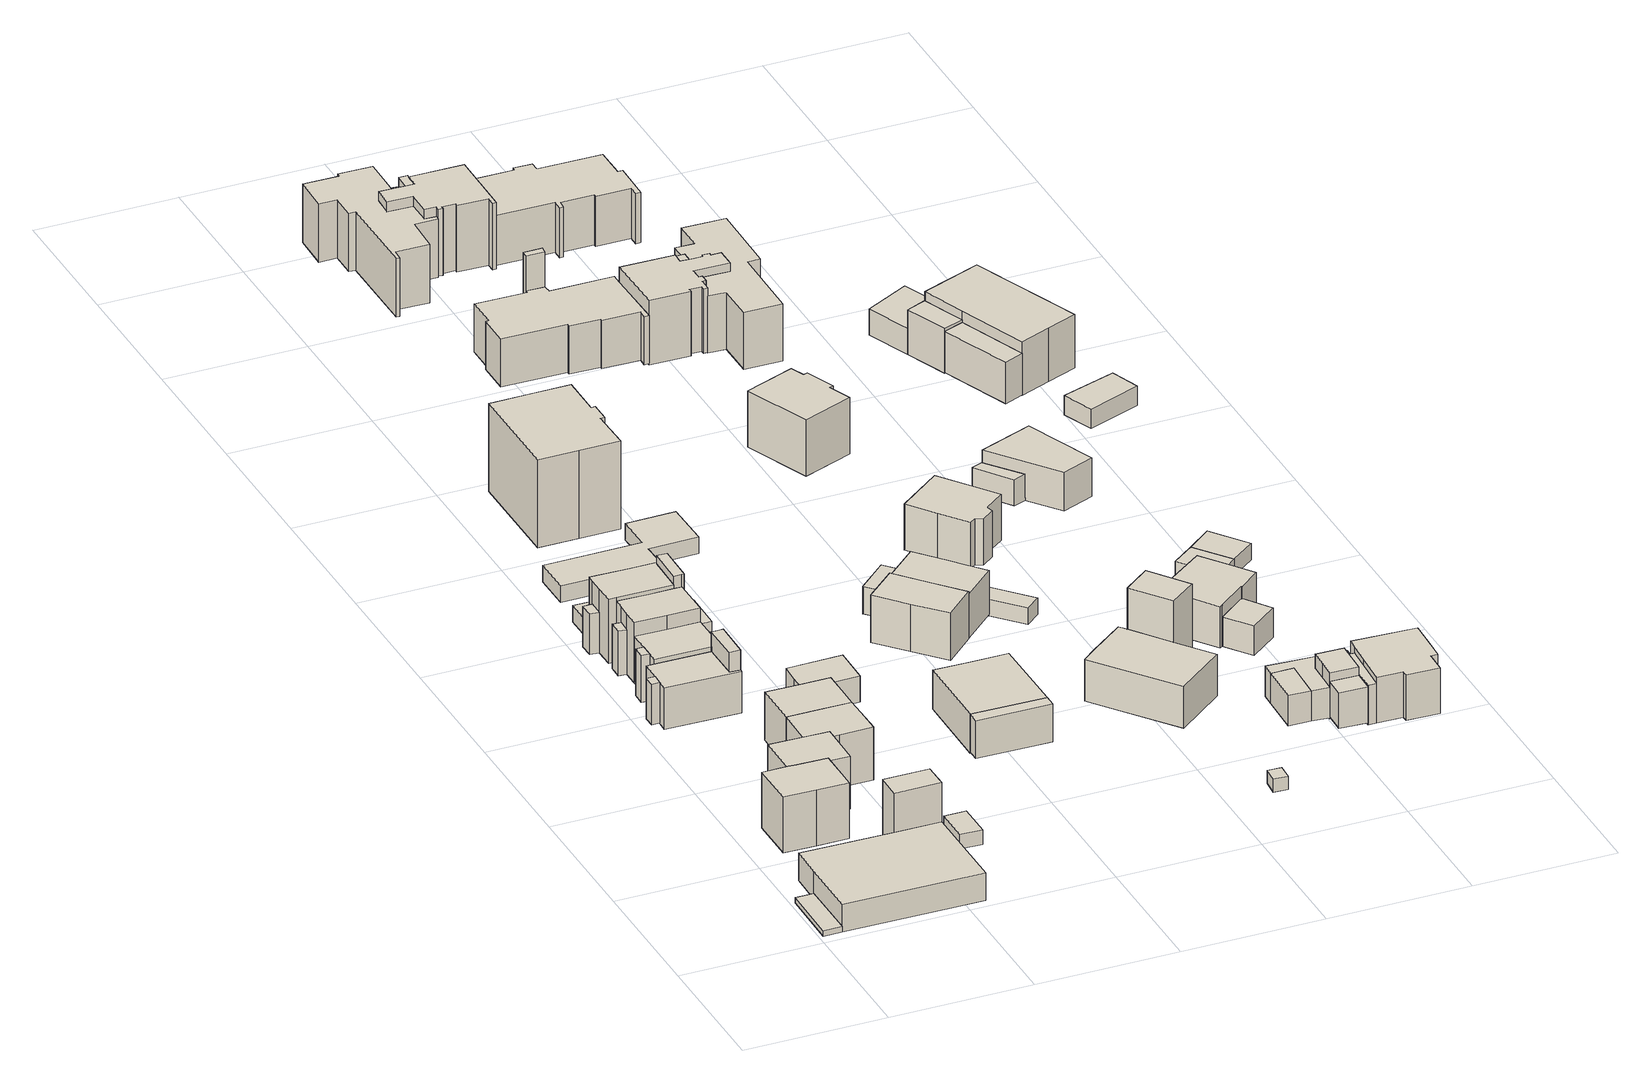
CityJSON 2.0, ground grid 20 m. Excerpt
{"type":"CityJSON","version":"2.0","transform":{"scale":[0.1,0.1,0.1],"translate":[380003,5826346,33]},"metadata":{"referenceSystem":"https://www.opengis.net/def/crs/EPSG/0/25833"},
"CityObjects":{
"building1":{"type":"Building","attributes":{"Gemeindeschluessel":"11000012","BezugspunktDach":"2200","function":"51009_1610","measuredHeight":0.872,"storeysAboveGround":0},"address":[{"country":"Germany","locality":"Berlin"}],"geometry":[{"type":"Solid","lod":"1","boundaries":[[[[0,1,2,3]],[[4,5,6,7]],[[4,7,3,2]],[[5,4,2,1]],[[6,5,1,0]],[[7,6,0,3]]]]}]},
"building2":{"type":"Building","attributes":{"Gemeindeschluessel":"11000012","BezugspunktDach":"2200","function":"31001_2054","measuredHeight":4.04,"storeysAboveGround":1},"address":[{"country":"Germany","locality":"Berlin","thoroughfareNumber":"50","thoroughfareName":"Friederikestraße"}],"geometry":[{"type":"Solid","lod":"1","boundaries":[[[[8,9,10,11,12,13]],[[5,14,15,16,17,6]],[[5,6,13,12]],[[14,5,12,11]],[[15,14,11,10]],[[16,15,10,9]],[[17,16,9,8]],[[6,17,8,13]]]]}]},
"building3":{"type":"Building","attributes":{"Gemeindeschluessel":"11000012","BezugspunktDach":"2200","function":"31001_1010","measuredHeight":10.78,"storeysAboveGround":2},"address":[{"country":"Germany","locality":"Berlin","thoroughfareNumber":"51","thoroughfareName":"Friederikestraße"}],"geometry":[{"type":"Solid","lod":"1","boundaries":[[[[18,19,20,21,22,23,24]],[[25,26,27,28,29,30,31]],[[25,31,24,23]],[[26,25,23,22]],[[27,26,22,21]],[[28,27,21,20]],[[29,28,20,19]],[[30,29,19,18]],[[31,30,18,24]]]]}]},
"building4":{"type":"Building","attributes":{"Gemeindeschluessel":"11000012","BezugspunktDach":"2200","function":"51009_1610","measuredHeight":5.88,"storeysAboveGround":0},"address":[{"country":"Germany","locality":"Berlin"}],"geometry":[{"type":"Solid","lod":"1","boundaries":[[[[32,33,34,35]],[[36,37,38,39]],[[36,39,35,34]],[[37,36,34,33]],[[38,37,33,32]],[[39,38,32,35]]]]}]},
"building5":{"type":"Building","attributes":{"Gemeindeschluessel":"11000012","BezugspunktDach":"2200","function":"31001_1010","measuredHeight":7.74,"storeysAboveGround":2},"address":[{"country":"Germany","locality":"Berlin","thoroughfareNumber":"51A","thoroughfareName":"Friederikestraße"}],"geometry":[{"type":"Solid","lod":"1","boundaries":[[[[40,41,42,43,44,45]],[[46,47,48,49,28,26]],[[46,26,45,44]],[[47,46,44,43]],[[48,47,43,42]],[[49,48,42,41]],[[28,49,41,40]],[[26,28,40,45]]]]}]},
"building6":{"type":"Building","attributes":{"Gemeindeschluessel":"11000012","BezugspunktDach":"2200","function":"51009_1610","measuredHeight":6.82,"storeysAboveGround":0},"address":[{"country":"Germany","locality":"Berlin"}],"geometry":[{"type":"Solid","lod":"1","boundaries":[[[[50,51,52,53]],[[54,55,56,57]],[[54,57,53,52]],[[55,54,52,51]],[[56,55,51,50]],[[57,56,50,53]]]]}]},
"building7":{"type":"Building","attributes":{"Gemeindeschluessel":"11000012","BezugspunktDach":"2200","function":"51009_1610","measuredHeight":9.71,"storeysAboveGround":0},"address":[{"country":"Germany","locality":"Berlin"}],"geometry":[{"type":"Solid","lod":"1","boundaries":[[[[58,59,60,61]],[[62,63,16,15]],[[62,15,61,60]],[[63,62,60,59]],[[16,63,59,58]],[[15,16,58,61]]]]}]},
"building8":{"type":"Building","attributes":{"Gemeindeschluessel":"11000012","BezugspunktDach":"2200","function":"51009_1610","measuredHeight":6.52,"storeysAboveGround":0},"address":[{"country":"Germany","locality":"Berlin"}],"geometry":[{"type":"Solid","lod":"1","boundaries":[[[[64,65,66,67]],[[68,69,70,71]],[[68,71,67,66]],[[69,68,66,65]],[[70,69,65,64]],[[71,70,64,67]]]]}]},
"building9":{"type":"Building","attributes":{"Gemeindeschluessel":"11000012","BezugspunktDach":"2200","function":"51009_1610","measuredHeight":5.89,"storeysAboveGround":0},"address":[{"country":"Germany","locality":"Berlin"}],"geometry":[{"type":"Solid","lod":"1","boundaries":[[[[72,73,74,75]],[[76,77,78,79]],[[76,79,75,74]],[[77,76,74,73]],[[78,77,73,72]],[[79,78,72,75]]]]}]},
"building10":{"type":"Building","attributes":{"Gemeindeschluessel":"11000012","BezugspunktDach":"2200","function":"31001_1010","measuredHeight":6.01,"storeysAboveGround":2},"address":[{"country":"Germany","locality":"Berlin","thoroughfareNumber":"52","thoroughfareName":"Friederikestraße"}],"geometry":[{"type":"Solid","lod":"1","boundaries":[[[[80,81,82,83,84,85,33,32,86]],[[87,88,89,90,91,92,93,94,95]],[[87,95,86,32]],[[88,87,32,33]],[[89,88,33,85]],[[90,89,85,84]],[[91,90,84,83]],[[92,91,83,82]],[[93,92,82,81]],[[94,93,81,80]],[[95,94,80,86]]]]}]},
"building11":{"type":"Building","attributes":{"Gemeindeschluessel":"11000012","BezugspunktDach":"2200","function":"31001_1010","measuredHeight":6.82,"storeysAboveGround":2},"address":[{"country":"Germany","locality":"Berlin","thoroughfareNumber":"52A","thoroughfareName":"Friederikestraße"}],"geometry":[{"type":"Solid","lod":"1","boundaries":[[[[96,97,98,99,52,51,100]],[[55,54,101,102,103,104,105]],[[55,105,100,51]],[[54,55,51,52]],[[101,54,52,99]],[[102,101,99,98]],[[103,102,98,97]],[[104,103,97,96]],[[105,104,96,100]]]]}]},
"building12":{"type":"Building","attributes":{"Gemeindeschluessel":"11000012","BezugspunktDach":"2200","function":"31001_1010","measuredHeight":9.49,"storeysAboveGround":2},"address":[{"country":"Germany","locality":"Berlin","thoroughfareNumber":"51B","thoroughfareName":"Friederikestraße"}],"geometry":[{"type":"Solid","lod":"1","boundaries":[[[[106,107,108,109,110,111]],[[112,113,114,115,116,117]],[[112,117,111,110]],[[113,112,110,109]],[[114,113,109,108]],[[115,114,108,107]],[[116,115,107,106]],[[117,116,106,111]]]]}]},
"building13":{"type":"Building","attributes":{"Gemeindeschluessel":"11000012","BezugspunktDach":"2200","function":"31001_1010","measuredHeight":10.61,"storeysAboveGround":2},"address":[{"country":"Germany","locality":"Berlin","thoroughfareNumber":"52B","thoroughfareName":"Friederikestraße"}],"geometry":[{"type":"Solid","lod":"1","boundaries":[[[[118,119,120,121,122,123,124,125,126]],[[69,68,127,128,129,130,102,131,101]],[[69,101,126,125]],[[68,69,125,124]],[[127,68,124,123]],[[128,127,123,122]],[[129,128,122,121]],[[130,129,121,120]],[[102,130,120,119]],[[131,102,119,118]],[[101,131,118,126]]]]}]},
"building14":{"type":"Building","attributes":{"Gemeindeschluessel":"11000012","BezugspunktDach":"2200","function":"51009_1610","measuredHeight":8.92,"storeysAboveGround":0},"address":[{"country":"Germany","locality":"Berlin"}],"geometry":[{"type":"Solid","lod":"1","boundaries":[[[[132,133,134,135,136]],[[91,137,138,93,92]],[[91,92,136,135]],[[137,91,135,134]],[[138,137,134,133]],[[93,138,133,132]],[[92,93,132,136]]]]}]},
"building15":{"type":"Building","attributes":{"Gemeindeschluessel":"11000012","BezugspunktDach":"2200","function":"31001_2463","measuredHeight":2.32,"storeysAboveGround":1},"address":[{"country":"Germany","locality":"Berlin","thoroughfareNumber":"52C (1)","thoroughfareName":"Friederikestraße"}],"geometry":[{"type":"Solid","lod":"1","boundaries":[[[[139,140,141,142]],[[143,144,145,146]],[[143,146,142,141]],[[144,143,141,140]],[[145,144,140,139]],[[146,145,139,142]]]]}]},
"building16":{"type":"Building","attributes":{"Gemeindeschluessel":"11000012","BezugspunktDach":"2200","function":"31001_2000","measuredHeight":2.05,"storeysAboveGround":1},"address":[{"country":"Germany","locality":"Berlin","thoroughfareNumber":"50 (1)","thoroughfareName":"Friederikestraße"}],"geometry":[{"type":"Solid","lod":"1","boundaries":[[[[147,148,149,150,151]],[[152,153,154,155,156]],[[152,156,151,150]],[[153,152,150,149]],[[154,153,149,148]],[[155,154,148,147]],[[156,155,147,151]]]]}]},
"building17":{"type":"Building","attributes":{"Gemeindeschluessel":"11000012","BezugspunktDach":"2200","function":"31001_1010","measuredHeight":12.27,"storeysAboveGround":2},"address":[{"country":"Germany","locality":"Berlin","thoroughfareNumber":"52C","thoroughfareName":"Friederikestraße"}],"geometry":[{"type":"Solid","lod":"1","boundaries":[[[[157,158,159,160,161,162,163,164,165,166]],[[144,167,168,169,129,127,170,78,77,145]],[[144,145,166,165]],[[167,144,165,164]],[[168,167,164,163]],[[169,168,163,162]],[[129,169,162,161]],[[127,129,161,160]],[[170,127,160,159]],[[78,170,159,158]],[[77,78,158,157]],[[145,77,157,166]]]]}]},
"building18":{"type":"Building","attributes":{"Gemeindeschluessel":"11000012","BezugspunktDach":"2200","function":"31001_1010","measuredHeight":8.73,"storeysAboveGround":2},"address":[{"country":"Germany","locality":"Berlin","thoroughfareNumber":"51C","thoroughfareName":"Friederikestraße"}],"geometry":[{"type":"Solid","lod":"1","boundaries":[[[[108,171,172,173,110]],[[174,175,176,177,178]],[[174,178,110,173]],[[175,174,173,172]],[[176,175,172,171]],[[177,176,171,108]],[[178,177,108,110]]]]}]},
"building19":{"type":"Building","attributes":{"Gemeindeschluessel":"11000012","BezugspunktDach":"2200","function":"51009_1610","measuredHeight":4.93,"storeysAboveGround":0},"address":[{"country":"Germany","locality":"Berlin"}],"geometry":[{"type":"Solid","lod":"1","boundaries":[[[[179,180,181,182,183]],[[184,185,186,138,137]],[[184,137,183,182]],[[185,184,182,181]],[[186,185,181,180]],[[138,186,180,179]],[[137,138,179,183]]]]}]},
"building20":{"type":"Building","attributes":{"Gemeindeschluessel":"11000012","BezugspunktDach":"2200","function":"51009_1610","measuredHeight":6.54,"storeysAboveGround":0},"address":[{"country":"Germany","locality":"Berlin"}],"geometry":[{"type":"Solid","lod":"1","boundaries":[[[[187,188,189,190,191]],[[192,193,194,195,196]],[[192,196,191,190]],[[193,192,190,189]],[[194,193,189,188]],[[195,194,188,187]],[[196,195,187,191]]]]}]},
"building21":{"type":"Building","attributes":{"Gemeindeschluessel":"11000012","BezugspunktDach":"2200","function":"51009_1610","measuredHeight":10.54,"storeysAboveGround":0},"address":[{"country":"Germany","locality":"Berlin"}],"geometry":[{"type":"Solid","lod":"1","boundaries":[[[[197,198,199,200,201]],[[169,168,202,130,129]],[[169,129,201,200]],[[168,169,200,199]],[[202,168,199,198]],[[130,202,198,197]],[[129,130,197,201]]]]}]},
"building22":{"type":"Building","attributes":{"Gemeindeschluessel":"11000012","BezugspunktDach":"2200","function":"31001_2000","measuredHeight":4.66,"storeysAboveGround":1},"address":[{"country":"Germany","locality":"Berlin","thoroughfareNumber":"52 (1)","thoroughfareName":"Friederikestraße"}],"geometry":[{"type":"Solid","lod":"1","boundaries":[[[[203,204,205,206,207]],[[208,209,210,211,212]],[[208,212,207,206]],[[209,208,206,205]],[[210,209,205,204]],[[211,210,204,203]],[[212,211,203,207]]]]}]},
"building23":{"type":"Building","attributes":{"Gemeindeschluessel":"11000012","BezugspunktDach":"2200","function":"31001_2463","measuredHeight":2.4,"storeysAboveGround":1},"address":[{"country":"Germany","locality":"Berlin","thoroughfareNumber":"53 (1)","thoroughfareName":"Friederikestraße"}],"geometry":[{"type":"Solid","lod":"1","boundaries":[[[[213,214,215,216,217,218,219,220]],[[221,222,223,224,225,226,227,228]],[[221,228,220,219]],[[222,221,219,218]],[[223,222,218,217]],[[224,223,217,216]],[[225,224,216,215]],[[226,225,215,214]],[[227,226,214,213]],[[228,227,213,220]]]]}]},
"building24":{"type":"Building","attributes":{"Gemeindeschluessel":"11000012","BezugspunktDach":"2200","function":"31001_1010","measuredHeight":14.96,"storeysAboveGround":3},"address":[{"country":"Germany","locality":"Berlin","thoroughfareNumber":"53","thoroughfareName":"Friederikestraße"}],"geometry":[{"type":"Solid","lod":"1","boundaries":[[[[229,230,231,232,233,234,235,236,237,238]],[[239,240,241,242,243,244,245,246,247,248]],[[239,248,238,237]],[[240,239,237,236]],[[241,240,236,235]],[[242,241,235,234]],[[243,242,234,233]],[[244,243,233,232]],[[245,244,232,231]],[[246,245,231,230]],[[247,246,230,229]],[[248,247,229,238]]]]}]},
"building25":{"type":"Building","attributes":{"Gemeindeschluessel":"11000012","BezugspunktDach":"2200","function":"51009_1610","measuredHeight":7.26,"storeysAboveGround":0},"address":[{"country":"Germany","locality":"Berlin"}],"geometry":[{"type":"Solid","lod":"1","boundaries":[[[[249,250,251,252,253]],[[254,255,256,257,258]],[[254,258,253,252]],[[255,254,252,251]],[[256,255,251,250]],[[257,256,250,249]],[[258,257,249,253]]]]}]},
"building26":{"type":"Building","attributes":{"Gemeindeschluessel":"11000012","BezugspunktDach":"2200","function":"31001_1010","measuredHeight":7.5,"storeysAboveGround":1},"address":[{"country":"Germany","locality":"Berlin","thoroughfareNumber":"38C","thoroughfareName":"Gerlindeweg"}],"geometry":[{"type":"Solid","lod":"1","boundaries":[[[[251,259,260,261,253]],[[262,263,264,265,266]],[[262,266,253,261]],[[263,262,261,260]],[[264,263,260,259]],[[265,264,259,251]],[[266,265,251,253]]]]}]},
"building27":{"type":"Building","attributes":{"Gemeindeschluessel":"11000012","BezugspunktDach":"2200","function":"31001_1010","measuredHeight":9.2,"storeysAboveGround":1},"address":[{"country":"Germany","locality":"Berlin","thoroughfareNumber":"36C","thoroughfareName":"Gerlindeweg"}],"geometry":[{"type":"Solid","lod":"1","boundaries":[[[[267,268,269,270,271,272]],[[273,274,275,276,277,278]],[[273,278,272,271]],[[274,273,271,270]],[[275,274,270,269]],[[276,275,269,268]],[[277,276,268,267]],[[278,277,267,272]]]]}]},
"building28":{"type":"Building","attributes":{"Gemeindeschluessel":"11000012","function":"31001_1010"},"address":[{"country":"Germany","locality":"Berlin","thoroughfareNumber":"36B","thoroughfareName":"Gerlindeweg"}],"children":["building28-1","building28-2"]},
"building28-1":{"type":"BuildingPart","attributes":{"BezugspunktDach":"2200","measuredHeight":8.76,"storeysAboveGround":1},"parents":["building28"],"geometry":[{"type":"Solid","lod":"1","boundaries":[[[[279,280,281,282,283,284,285]],[[286,287,288,289,290,291,292]],[[286,292,285,284],[293,294,295,292]],[[287,286,284,283]],[[288,287,283,282]],[[289,288,282,281]],[[290,289,281,280]],[[291,290,280,279]],[[292,291,279,285]],[[294,293,292,295]]]]}]},
"building28-2":{"type":"BuildingPart","attributes":{"BezugspunktDach":"2200","measuredHeight":4.03,"storeysAboveGround":1},"parents":["building28"],"geometry":[{"type":"Solid","lod":"1","boundaries":[[[[295,294,296,297]],[[298,293,292,299]],[[298,299,297,296]],[[293,298,296,294]],[[299,292,295,297]],[[292,293,294,295]]]]}]},
"building29":{"type":"Building","attributes":{"Gemeindeschluessel":"11000012","BezugspunktDach":"2200","function":"51009_1610","measuredHeight":4.27,"storeysAboveGround":0},"address":[{"country":"Germany","locality":"Berlin"}],"geometry":[{"type":"Solid","lod":"1","boundaries":[[[[300,301,302,303]],[[304,305,306,307]],[[304,307,303,302]],[[305,304,302,301]],[[306,305,301,300]],[[307,306,300,303]]]]}]},
"building30":{"type":"Building","attributes":{"Gemeindeschluessel":"11000012","BezugspunktDach":"2200","function":"31001_1010","measuredHeight":7.04,"storeysAboveGround":2},"address":[{"country":"Germany","locality":"Berlin","thoroughfareNumber":"32A","thoroughfareName":"Gerlindeweg"}],"geometry":[{"type":"Solid","lod":"1","boundaries":[[[[308,309,310,311,312,313,314,315,316,317,318,319,320,321,322,323,324]],[[325,326,327,328,329,330,331,332,333,334,335,336,337,338,339,340,341]],[[325,341,324,323]],[[326,325,323,322]],[[327,326,322,321]],[[328,327,321,320]],[[329,328,320,319]],[[330,329,319,318]],[[331,330,318,317]],[[332,331,317,316]],[[333,332,316,315]],[[334,333,315,314]],[[335,334,314,313]],[[336,335,313,312]],[[337,336,312,311]],[[338,337,311,310]],[[339,338,310,309]],[[340,339,309,308]],[[341,340,308,324]]]]}]},
"building31":{"type":"Building","attributes":{"Gemeindeschluessel":"11000012","BezugspunktDach":"2200","function":"31001_2723","measuredHeight":1.94,"storeysAboveGround":1},"address":[{"country":"Germany","locality":"Berlin","thoroughfareNumber":"7B (1)","thoroughfareName":"Jörsstraße"}],"geometry":[{"type":"Solid","lod":"1","boundaries":[[[[342,343,344,345]],[[346,347,348,349]],[[346,349,345,344]],[[347,346,344,343]],[[348,347,343,342]],[[349,348,342,345]]]]}]},
"building32":{"type":"Building","attributes":{"Gemeindeschluessel":"11000012","function":"31001_1010"},"address":[{"country":"Germany","locality":"Berlin","thoroughfareNumber":"28","thoroughfareName":"Gerlindeweg"}],"children":["building32-1","building32-2"]},
"building32-1":{"type":"BuildingPart","attributes":{"BezugspunktDach":"2200","measuredHeight":8.49,"storeysAboveGround":2},"parents":["building32"],"geometry":[{"type":"MultiSurface","lod":"1","boundaries":[[[350,351,352,353,354,355,356,357,358,359,360,361,362,363,364,365,366,367,368,369,370,371]],[[372,373,374,375,376,377,378,379,380,381,382,383,384,385,386,387,388,389,390,391,392,393]],[[372,393,371,370]],[[373,372,370,369]],[[374,373,369,368]],[[375,374,368,367]],[[376,375,367,366]],[[377,376,366,365]],[[378,377,365,364]],[[379,378,394,395]],[[380,379,395,396]],[[381,380,362,396,397]],[[382,381,397,398]],[[383,382,398,399,359]],[[384,383,359,399,400]],[[385,384,358,357]],[[386,385,357,356]],[[387,386,356,355]],[[388,387,355,354]],[[389,388,354,353]],[[390,389,353,352]],[[391,390,352,351]],[[392,391,351,350]],[[393,392,350,371]],[[395,394,364,363]],[[396,395,363,362]],[[397,396,362,361]],[[398,397,361,360]],[[360,359,399,398]],[[399,359,358,400]]]}]},
"building32-2":{"type":"BuildingPart","attributes":{"BezugspunktDach":"2200","measuredHeight":9.7,"storeysAboveGround":2},"parents":["building32"],"geometry":[{"type":"MultiSurface","lod":"1","boundaries":[[[401,402,403,404,405,406,407,408,409,410,411,412,413,414,415,416,417,418]],[[395,394,419,420,421,422,423,424,425,426,427,428,429,400,399,398,397,396]],[[395,363,362,418,417]],[[364,363,417,416]],[[419,394,416,415]],[[420,419,415,414]],[[421,420,414,413]],[[422,421,413,412]],[[423,422,412,411]],[[424,423,411,410]],[[425,424,410,409]],[[426,425,409,408]],[[427,426,408,407]],[[428,427,407,406]],[[429,428,406,405]],[[400,429,405,404]],[[360,359,403,402]],[[361,360,402,401]],[[362,361,401,418]],[[396,362,363,395]],[[394,395,363,364]],[[400,358,359,399]],[[398,399,359,360]],[[397,398,360,361]],[[396,397,361,362]]]}]},
"building33":{"type":"Building","attributes":{"Gemeindeschluessel":"11000012","BezugspunktDach":"2200","function":"51009_1610","measuredHeight":12.17,"storeysAboveGround":0},"address":[{"country":"Germany","locality":"Berlin"}],"geometry":[{"type":"Solid","lod":"1","boundaries":[[[[430,431,432,433]],[[434,435,329,328]],[[434,328,433,432]],[[435,434,432,431]],[[329,435,431,430]],[[328,329,430,433]]]]}]},
"building34":{"type":"Building","attributes":{"Gemeindeschluessel":"11000012","BezugspunktDach":"2200","function":"51009_1610","measuredHeight":2.41,"storeysAboveGround":0},"address":[{"country":"Germany","locality":"Berlin"}],"geometry":[{"type":"Solid","lod":"1","boundaries":[[[[436,437,438,439,440]],[[441,442,443,444,445]],[[441,445,440,439]],[[442,441,439,438]],[[443,442,438,437]],[[444,443,437,436]],[[445,444,436,440]]]]}]},
"building35":{"type":"Building","attributes":{"Gemeindeschluessel":"11000012","BezugspunktDach":"2200","function":"31001_1010","measuredHeight":7.13,"storeysAboveGround":1},"address":[{"country":"Germany","locality":"Berlin","thoroughfareNumber":"38B","thoroughfareName":"Gerlindeweg"}],"geometry":[{"type":"Solid","lod":"1","boundaries":[[[[446,447,448,449,450,451,452,453]],[[454,455,456,457,458,459,460,461]],[[454,461,453,452]],[[455,454,452,451]],[[456,455,451,450]],[[457,456,450,449]],[[458,457,449,448]],[[459,458,448,447]],[[460,459,447,446]],[[461,460,446,453]]]]}]},
"building36":{"type":"Building","attributes":{"Gemeindeschluessel":"11000012","BezugspunktDach":"2200","function":"51009_1610","measuredHeight":9.45,"storeysAboveGround":0},"address":[{"country":"Germany","locality":"Berlin"}],"geometry":[{"type":"Solid","lod":"1","boundaries":[[[[462,463,464,465,466]],[[467,468,469,470,471]],[[467,471,466,465]],[[468,467,465,464]],[[469,468,464,463]],[[470,469,463,462]],[[471,470,462,466]]]]}]},
"building37":{"type":"Building","attributes":{"Gemeindeschluessel":"11000012","BezugspunktDach":"2200","function":"31001_2463","measuredHeight":12.15,"storeysAboveGround":1},"address":[{"country":"Germany","locality":"Berlin","thoroughfareNumber":"38B (1)","thoroughfareName":"Gerlindeweg"}],"geometry":[{"type":"Solid","lod":"1","boundaries":[[[[472,473,474,475]],[[476,477,458,457]],[[476,457,475,474]],[[477,476,474,473]],[[458,477,473,472]],[[457,458,472,475]]]]}]},
"building38":{"type":"Building","attributes":{"Gemeindeschluessel":"11000012","BezugspunktDach":"2200","function":"31001_1010","measuredHeight":8.52,"storeysAboveGround":1},"address":[{"country":"Germany","locality":"Berlin","thoroughfareNumber":"36A","thoroughfareName":"Gerlindeweg"}],"geometry":[{"type":"Solid","lod":"1","boundaries":[[[[478,479,480,481,482,483,484,485,486,487]],[[488,489,490,491,492,493,494,495,496,497]],[[488,497,487,486]],[[489,488,486,485]],[[490,489,485,484]],[[491,490,484,483]],[[492,491,483,482]],[[493,492,482,481]],[[494,493,481,480]],[[495,494,480,479]],[[496,495,479,478]],[[497,496,478,487]]]]}]},
"building39":{"type":"Building","attributes":{"Gemeindeschluessel":"11000012","BezugspunktDach":"2200","function":"31001_1010","measuredHeight":8.82,"storeysAboveGround":1},"address":[{"country":"Germany","locality":"Berlin","thoroughfareNumber":"34A","thoroughfareName":"Gerlindeweg"}],"geometry":[{"type":"Solid","lod":"1","boundaries":[[[[498,499,500,501,502,503,504,505]],[[506,507,508,509,510,511,512,513]],[[506,513,505,504]],[[507,506,504,503]],[[508,507,503,502]],[[509,508,502,501]],[[510,509,501,500]],[[511,510,500,499]],[[512,511,499,498]],[[513,512,498,505]]]]}]},
"building40":{"type":"Building","attributes":{"Gemeindeschluessel":"11000012","BezugspunktDach":"2200","function":"31001_2463","measuredHeight":4.37,"storeysAboveGround":1},"address":[{"country":"Germany","locality":"Berlin","thoroughfareNumber":"38D (1)","thoroughfareName":"Gerlindeweg"}],"geometry":[{"type":"Solid","lod":"1","boundaries":[[[[514,515,516,517]],[[518,519,520,521]],[[518,521,517,516]],[[519,518,516,515]],[[520,519,515,514]],[[521,520,514,517]]]]}]},
"building41":{"type":"Building","attributes":{"Gemeindeschluessel":"11000012","BezugspunktDach":"2200","function":"51009_1610","measuredHeight":4.43,"storeysAboveGround":0},"address":[{"country":"Germany","locality":"Berlin"}],"geometry":[{"type":"Solid","lod":"1","boundaries":[[[[515,514,522,523,524,525,526,527,528,529,516]],[[530,531,532,533,534,535,536,537,520,519,518]],[[530,518,516,529]],[[531,530,529,528]],[[532,531,528,527]],[[533,532,527,526]],[[534,533,526,525]],[[535,534,525,524]],[[536,535,524,523]],[[537,536,523,522]],[[520,537,522,514]],[[519,520,514,515]],[[518,519,515,516]]]]}]},
"building42":{"type":"Building","attributes":{"Gemeindeschluessel":"11000012","BezugspunktDach":"2200","function":"51009_1610","measuredHeight":5.99,"storeysAboveGround":0},"address":[{"country":"Germany","locality":"Berlin"}],"geometry":[{"type":"Solid","lod":"1","boundaries":[[[[538,539,540,541]],[[542,543,544,545]],[[542,545,541,540]],[[543,542,540,539]],[[544,543,539,538]],[[545,544,538,541]]]]}]},
"building43":{"type":"Building","attributes":{"Gemeindeschluessel":"11000012","function":"31001_1010"},"address":[{"country":"Germany","locality":"Berlin","thoroughfareNumber":"32","thoroughfareName":"Gerlindeweg"}],"children":["building43-1","building43-2"]},
"building43-1":{"type":"BuildingPart","attributes":{"BezugspunktDach":"2200","measuredHeight":8.35,"storeysAboveGround":2},"parents":["building43"],"geometry":[{"type":"MultiSurface","lod":"1","boundaries":[[[546,547,548,549,550,551,552,553,554,555,556,557,558,559,560,561,562,563,564,565,566,567]],[[568,569,570,571,572,573,574,575,576,577,578,579,580,581,582,583,584,585,586,587,588,589]],[[568,589,590,591]],[[569,568,591,592]],[[570,569,592,593]],[[571,570,564,593,594]],[[572,571,594,595]],[[573,572,595,596]],[[574,573,596,597]],[[575,574,560,559]],[[576,575,559,558]],[[577,576,558,557]],[[578,577,557,556]],[[579,578,556,555]],[[580,579,555,554]],[[581,580,554,553]],[[582,581,553,552]],[[583,582,552,551]],[[584,583,551,550]],[[585,584,550,598,599]],[[586,585,549,599,600]],[[587,586,600,601,547]],[[588,587,602,601,603]],[[589,588,604,603,590]],[[591,590,567,566]],[[592,591,566,565]],[[593,592,565,564]],[[594,593,564,563]],[[595,594,563,562]],[[596,595,562,561]],[[597,596,561,560]],[[599,598,550,549]],[[600,599,549,548]],[[605,548,547,601,600]],[[606,603,601,602,547,546]],[[590,603,604,546,567]]]}]},
"building43-2":{"type":"BuildingPart","attributes":{"BezugspunktDach":"2200","measuredHeight":9.42,"storeysAboveGround":2},"parents":["building43"],"geometry":[{"type":"MultiSurface","lod":"1","boundaries":[[[607,608,609,610,611,612,613,614,615,616,617,618,619,620,621,622,623,624,625,626,627]],[[628,629,597,596,595,594,593,592,591,590,603,601,600,599,598,630,631,632,633,634,635]],[[628,635,627,626]],[[629,628,626,625]],[[597,629,625,624]],[[561,560,597,624,623]],[[595,562,561,623,622]],[[563,562,622,621]],[[636,564,563,594,621,620]],[[592,565,564,620,619]],[[566,565,592,619,618]],[[567,566,618,617]],[[546,567,617,616]],[[547,546,637,616,615]],[[548,547,615,614]],[[549,548,600,614,613]],[[550,549,613,612]],[[630,598,612,611]],[[631,630,611,610]],[[632,631,610,609]],[[633,632,609,608]],[[634,633,608,607]],[[635,634,607,627]],[[596,597,560,561]],[[596,561,562,595]],[[594,595,562,563]],[[593,594,563,564,636]],[[593,564,565,592]],[[591,592,565,566]],[[590,591,638,566,567]],[[603,590,567,546]],[[639,601,603,637,546,547]],[[600,601,547,548]],[[599,600,548,549]],[[598,599,549,550]]]}]},
"building44":{"type":"Building","attributes":{"Gemeindeschluessel":"11000012","BezugspunktDach":"2200","function":"51009_1610","measuredHeight":8.86,"storeysAboveGround":0},"address":[{"country":"Germany","locality":"Berlin"}],"geometry":[{"type":"Solid","lod":"1","boundaries":[[[[640,641,642,643,644]],[[645,646,647,648,649]],[[645,649,644,643]],[[646,645,643,642]],[[647,646,642,641]],[[648,647,641,640]],[[649,648,640,644]]]]}]},
"building45":{"type":"Building","attributes":{"Gemeindeschluessel":"11000012","BezugspunktDach":"2200","function":"31001_1010","measuredHeight":7.24,"storeysAboveGround":2},"address":[{"country":"Germany","locality":"Berlin","thoroughfareNumber":"30","thoroughfareName":"Gerlindeweg"}],"geometry":[{"type":"Solid","lod":"1","boundaries":[[[[650,651,652,653,654,655,656,657,658,659,660,661,662,663,664,665,666,667]],[[421,668,669,670,671,672,673,674,675,676,677,678,679,680,681,682,683,422]],[[421,422,667,666]],[[668,421,666,665]],[[669,668,665,664]],[[670,669,664,663]],[[671,670,663,662]],[[672,671,662,661]],[[673,672,661,660]],[[674,673,660,659]],[[675,674,659,658]],[[676,675,658,657]],[[677,676,657,656]],[[678,677,656,655]],[[679,678,655,654]],[[680,679,654,653]],[[681,680,653,652]],[[682,681,652,651]],[[683,682,651,650]],[[422,683,650,667]]]]}]},
"building46":{"type":"Building","attributes":{"Gemeindeschluessel":"11000012","BezugspunktDach":"2200","function":"51009_1610","measuredHeight":3,"storeysAboveGround":0},"address":[{"country":"Germany","locality":"Berlin"}],"geometry":[{"type":"Solid","lod":"1","boundaries":[[[[684,685,686,687]],[[688,689,690,691]],[[688,691,687,686]],[[689,688,686,685]],[[690,689,685,684]],[[691,690,684,687]]]]}]},
"building47":{"type":"Building","attributes":{"Gemeindeschluessel":"11000012","function":"31001_1010"},"address":[{"country":"Germany","locality":"Berlin","thoroughfareNumber":"38A","thoroughfareName":"Gerlindeweg"}],"children":["building47-1","building47-2"]},
"building47-1":{"type":"BuildingPart","attributes":{"BezugspunktDach":"2200","measuredHeight":7.67,"storeysAboveGround":1},"parents":["building47"],"geometry":[{"type":"Solid","lod":"1","boundaries":[[[[692,693,694,695,696,697,698,699,700]],[[701,702,703,704,705,706,707,708,709]],[[701,709,700,699]],[[702,701,699,698]],[[703,702,698,697]],[[704,703,697,696]],[[705,704,696,695]],[[706,710,711,705,695,694]],[[707,706,694,693]],[[708,707,693,692]],[[709,708,692,700]],[[705,711,710,706]]]]}]},
"building47-2":{"type":"BuildingPart","attributes":{"BezugspunktDach":"2200","measuredHeight":4.31,"storeysAboveGround":1},"parents":["building47"],"geometry":[{"type":"Solid","lod":"1","boundaries":[[[[712,713,714,711,710]],[[705,704,715,716,706]],[[704,705,711,714]],[[715,704,714,713]],[[716,715,713,712]],[[706,716,712,710]],[[706,710,711,705]]]]}]},
"building48":{"type":"Building","attributes":{"Gemeindeschluessel":"11000012","function":"31001_1010"},"address":[{"country":"Germany","locality":"Berlin","thoroughfareNumber":"38D","thoroughfareName":"Gerlindeweg"}],"children":["building48-1","building48-2","building48-3"]},
"building48-1":{"type":"BuildingPart","attributes":{"BezugspunktDach":"2200","measuredHeight":7.88,"storeysAboveGround":2},"parents":["building48"],"geometry":[{"type":"MultiSurface","lod":"1","boundaries":[[[717,718,719,720,721,722,723,724,725,726,727]],[[728,729,730,731,732,733,734,735,736,737,738]],[[739,740,727,726]],[[729,741,739,726,725]],[[730,729,725,724]],[[731,730,724,723]],[[732,731,723,722]],[[733,732,722,721]],[[734,733,721,720]],[[735,734,720,719]],[[736,735,719,718]],[[737,736,718,717]],[[738,737,717,727]],[[728,738,740,739]],[[728,739,741,729,742]]]}]},
"building48-2":{"type":"BuildingPart","attributes":{"BezugspunktDach":"2200","measuredHeight":5.71,"storeysAboveGround":2},"parents":["building48"],"geometry":[{"type":"MultiSurface","lod":"1","boundaries":[[[740,741,743,744,745]],[[746,747,729,738,748]],[[746,748,745,744]],[[729,747,743,741]],[[748,738,740,745]],[[749,750,743,747]],[[746,744,750,749]],[[738,728,739,740]],[[729,741,739,728]]]}]},
"building48-3":{"type":"BuildingPart","attributes":{"BezugspunktDach":"2200","measuredHeight":7.23,"storeysAboveGround":2},"parents":["building48"],"geometry":[{"type":"MultiSurface","lod":"1","boundaries":[[[751,752,753,754,755,756]],[[757,758,747,749,746,759]],[[757,759,756,755]],[[758,757,755,754]],[[747,758,754,753]],[[750,743,747,753,752]],[[744,750,749,752,751]],[[759,746,751,756]],[[749,747,743,750]],[[746,749,750,744]]]}]},
"building49":{"type":"Building","attributes":{"Gemeindeschluessel":"11000012","function":"31001_1010"},"address":[{"country":"Germany","locality":"Berlin","thoroughfareNumber":"34B","thoroughfareName":"Gerlindeweg"}],"children":["building49-1","building49-2"]},
"building49-1":{"type":"BuildingPart","attributes":{"BezugspunktDach":"2200","measuredHeight":7.32,"storeysAboveGround":1},"parents":["building49"],"geometry":[{"type":"MultiSurface","lod":"1","boundaries":[[[760,761,762,763,764]],[[765,766,767,768,769]],[[765,769,764,763]],[[766,765,763,762]],[[767,766,762,761]],[[768,767,761,760]],[[770,771,772,768,760,764]],[[769,772,771,770]]]}]},
"building49-2":{"type":"BuildingPart","attributes":{"BezugspunktDach":"2200","measuredHeight":3.81,"storeysAboveGround":1},"parents":["building49"],"geometry":[{"type":"Solid","lod":"1","boundaries":[[[[773,771,770,774]],[[769,772,775,776]],[[769,776,774,770]],[[775,772,771,773]],[[776,775,773,774]],[[772,769,770,771]]]]}]},
"building50":{"type":"Building","attributes":{"Gemeindeschluessel":"11000012","BezugspunktDach":"2200","function":"31001_2463","measuredHeight":2.4,"storeysAboveGround":1},"address":[{"country":"Germany","locality":"Berlin","thoroughfareNumber":"38A (1)","thoroughfareName":"Gerlindeweg"}],"geometry":[{"type":"Solid","lod":"1","boundaries":[[[[777,778,779,780]],[[781,782,783,784]],[[781,784,780,779]],[[782,781,779,778]],[[783,782,778,777]],[[784,783,777,780]]]]}]},
"building51":{"type":"Building","attributes":{"Gemeindeschluessel":"11000012","BezugspunktDach":"2200","function":"31001_2463","measuredHeight":2.41,"storeysAboveGround":1},"address":[{"country":"Germany","locality":"Berlin","thoroughfareNumber":"38 (1)","thoroughfareName":"Gerlindeweg"}],"geometry":[{"type":"Solid","lod":"1","boundaries":[[[[778,785,786,779]],[[787,788,782,781]],[[787,781,779,786]],[[788,787,786,785]],[[782,788,785,778]],[[781,782,778,779]]]]}]},
"building52":{"type":"Building","attributes":{"Gemeindeschluessel":"11000012","BezugspunktDach":"2200","function":"51009_1610","measuredHeight":7.24,"storeysAboveGround":0},"address":[{"country":"Germany","locality":"Berlin"}],"geometry":[{"type":"Solid","lod":"1","boundaries":[[[[789,790,791,792,793]],[[794,795,796,797,798]],[[794,798,793,792]],[[795,794,792,791]],[[796,795,791,790]],[[797,796,790,789]],[[798,797,789,793]]]]}]},
"building53":{"type":"Building","attributes":{"Gemeindeschluessel":"11000012","BezugspunktDach":"2200","function":"31001_2000","measuredHeight":4.36,"storeysAboveGround":1},"address":[{"country":"Germany","locality":"Berlin","thoroughfareNumber":"34 (1)","thoroughfareName":"Gerlindeweg"}],"geometry":[{"type":"Solid","lod":"1","boundaries":[[[[799,800,801,802,803]],[[804,805,806,807,808]],[[804,808,803,802]],[[805,804,802,801]],[[806,805,801,800]],[[807,806,800,799]],[[808,807,799,803]]]]}]},
"building54":{"type":"Building","attributes":{"Gemeindeschluessel":"11000012","function":"31001_1010"},"address":[{"country":"Germany","locality":"Berlin","thoroughfareNumber":"34","thoroughfareName":"Gerlindeweg"}],"children":["building54-1","building54-2"]},
"building54-1":{"type":"BuildingPart","attributes":{"BezugspunktDach":"2200","measuredHeight":9.13,"storeysAboveGround":1},"parents":["building54"],"geometry":[{"type":"MultiSurface","lod":"1","boundaries":[[[809,810,811,812,813,814]],[[815,816,817,818,819,820]],[[815,820,814,813]],[[816,815,813,812]],[[817,816,812,811]],[[818,817,811,810]],[[819,818,810,809]],[[820,821,822,809,814]],[[819,822,821,820]]]}]},
"building54-2":{"type":"BuildingPart","attributes":{"BezugspunktDach":"2200","measuredHeight":6.48,"storeysAboveGround":1},"parents":["building54"],"geometry":[{"type":"Solid","lod":"1","boundaries":[[[[823,822,821,824]],[[820,819,825,807]],[[820,807,824,821]],[[825,819,822,823]],[[807,825,823,824]],[[820,821,822,819]]]]}]},
"building55":{"type":"Building","attributes":{"Gemeindeschluessel":"11000012","BezugspunktDach":"2200","function":"31001_2463","measuredHeight":2.73,"storeysAboveGround":1},"address":[{"country":"Germany","locality":"Berlin","thoroughfareNumber":"36 (1)","thoroughfareName":"Gerlindeweg"}],"geometry":[{"type":"Solid","lod":"1","boundaries":[[[[826,827,828,829]],[[830,831,832,833]],[[830,833,829,828]],[[831,830,828,827]],[[832,831,827,826]],[[833,832,826,829]]]]}]}
},
"vertices":[
[26,1,17],[26,90,17],[1,90,17],[0,1,17],[1,90,9],[26,90,9],[26,1,9],[0,1,9],
[222,0,49],[222,137,49],[157,137,49],[27,139,49],[26,90,49],[26,1,49],[27,139,9],[157,137,9],[222,137,9],[222,0,9],
[82,208,90],[127,208,90],[127,274,90],[82,275,90],[74,276,90],[37,276,90],[37,209,90],[37,276,9],[74,276,9],[82,275,9],[127,274,9],[127,208,9],[82,208,9],[37,209,9],
[24,563,68],[25,579,68],[13,579,68],[13,563,68],[13,579,9],[25,579,9],[24,563,9],[13,563,9],
[127,274,86],[157,273,86],[158,339,86],[127,340,86],[74,341,86],[74,276,86],[74,341,9],[127,340,9],[158,339,9],[157,273,9],
[25,622,75],[36,621,75],[36,640,75],[25,640,75],[36,640,7],[36,621,7],[25,622,7],[25,640,7],
[222,137,106],[222,174,106],[158,174,106],[157,137,106],[158,174,9],[222,174,9],
[25,693,72],[36,692,72],[37,711,72],[25,712,72],[37,711,7],[36,692,7],[25,693,7],[25,712,7],
[26,754,66],[26,776,66],[13,776,66],[13,755,66],[13,776,7],[26,776,7],[26,754,7],[13,755,7],
[129,546,68],[129,550,68],[114,551,68],[114,606,68],[36,607,68],[25,607,68],[24,548,68],[24,563,8],[25,579,8],[25,607,8],[36,607,8],[114,606,8],[114,551,8],[129,550,8],[129,546,8],[24,548,8],
[114,606,75],[126,606,75],[126,668,75],[36,669,75],[36,607,75],[36,669,7],[126,668,7],[126,606,7],[114,606,7],[36,607,7],
[172,339,78],[218,339,78],[218,406,78],[173,406,78],[128,406,78],[127,340,78],[128,406,1],[173,406,1],[218,406,1],[218,339,1],[172,339,1],[127,340,1],
[81,668,95],[126,668,95],[126,725,95],[115,725,95],[81,725,95],[37,726,95],[37,711,95],[36,692,95],[36,669,95],[37,726,7],[81,725,7],[115,725,7],[126,725,7],[81,668,7],
[129,550,97],[130,606,97],[126,606,97],[114,606,97],[114,551,97],[126,606,8],[130,606,8],
[26,786,31],[82,785,31],[83,836,31],[26,837,31],[83,836,7],[82,785,7],[26,786,7],[26,837,7],
[274,127,30],[274,156,30],[274,178,30],[243,178,30],[243,128,30],[243,178,9],[274,178,9],[274,156,9],[274,127,9],[243,128,9],
[26,776,100],[26,754,100],[26,726,100],[37,726,100],[115,725,100],[116,781,100],[130,780,100],[130,785,100],[82,785,100],[26,786,100],[130,785,7],[130,780,7],[116,781,7],[26,726,7],
[218,472,78],[173,472,78],[128,473,78],[128,473,8],[173,472,8],[218,472,8],[218,406,8],[128,406,8],
[130,606,57],[142,606,57],[142,668,57],[126,668,57],[126,606,57],[126,668,8],[142,668,8],[142,606,8],
[126,668,72],[142,668,72],[142,725,72],[129,725,72],[126,725,72],[129,725,6],[142,725,6],[142,668,6],[126,668,6],[126,725,6],
[126,725,113],[129,725,113],[130,780,113],[116,781,113],[115,725,113],[129,725,7],
[275,510,46],[276,566,46],[198,565,46],[197,537,46],[197,509,46],[197,537,8],[198,565,8],[276,566,8],[275,510,8],[197,509,8],
[32,888,30],[170,889,30],[169,927,30],[239,928,30],[238,997,30],[168,996,30],[169,945,30],[32,944,30],[169,945,6],[168,996,6],[238,997,6],[239,928,6],[169,927,6],[170,889,6],[32,888,6],[32,944,6],
[60,1023,134],[117,1023,134],[174,1023,134],[173,1084,134],[179,1084,134],[179,1114,134],[173,1113,134],[173,1175,134],[117,1175,134],[60,1174,134],[117,1175,6],[173,1175,6],[173,1113,6],[179,1114,6],[179,1084,6],[173,1084,6],[174,1023,6],[117,1023,6],[60,1023,6],[60,1174,6],
[351,323,64],[456,322,64],[456,339,64],[403,340,64],[351,341,64],[403,340,9],[456,339,9],[456,322,9],[351,323,9],[351,341,9],
[456,458,64],[404,458,64],[352,459,64],[352,459,7],[404,458,7],[456,458,7],[456,339,7],[351,341,7],
[384,599,76],[421,559,76],[463,598,76],[427,639,76],[391,680,76],[347,640,76],[391,680,7],[427,639,7],[463,598,7],[421,559,7],[384,599,7],[347,640,7],
[427,639,72],[463,598,72],[510,641,72],[489,666,72],[475,683,72],[439,724,72],[391,680,72],[439,724,8],[475,683,8],[489,666,8],[510,641,8],[463,598,8],[427,639,8],[391,680,8],[433,718,8],[433,718,48],[391,680,48],
[408,746,48],[366,707,48],[408,746,8],[366,707,8],
[555,417,51],[568,427,51],[561,436,51],[548,426,51],[561,436,8],[568,427,8],[555,417,8],[548,426,8],
[174,1395,81],[265,1393,81],[265,1389,81],[308,1388,81],[308,1385,81],[361,1384,81],[360,1372,81],[367,1372,81],[366,1462,81],[366,1478,81],[277,1478,81],[276,1489,81],[251,1490,81],[251,1486,81],[178,1487,81],[178,1442,81],[174,1442,81],[178,1442,11],[178,1487,11],[251,1486,11],[251,1490,11],[276,1489,11],[277,1478,11],[366,1478,11],[366,1462,11],[367,1372,11],[360,1372,11],[361,1384,11],[308,1385,11],[308,1388,11],[265,1389,11],[265,1393,11],[174,1395,11],[174,1442,11],
[680,99,26],[681,122,26],[662,123,26],[660,100,26],[662,123,7],[681,122,7],[680,99,7],[660,100,7],
[117,1773,92],[117,1737,92],[126,1736,92],[126,1611,92],[131,1611,92],[132,1627,92],[179,1626,92],[181,1679,92],[214,1679,92],[214,1685,92],[198,1686,92],[198,1720,92],[162,1721,92],[163,1749,92],[200,1748,92],[201,1772,92],[190,1772,92],[191,1830,92],[143,1831,92],[143,1825,92],[93,1826,92],[92,1773,92],[93,1826,7],[143,1825,7],[143,1831,7],[191,1830,7],[190,1772,7],[201,1772,7],[200,1748,7],[163,1749,7],[162,1721,7],[198,1720,7],[198,1686,7],[214,1685,7],[214,1679,7],[181,1679,7],[179,1626,7],[132,1627,7],[131,1611,7],[126,1611,7],[126,1736,7],[117,1737,7],[117,1773,7],[92,1773,7],[200,1748,9],[163,1749,9],[162,1721,9],[198,1720,9],[198,1686,9],[214,1685,9],[214,1679,9],
[198,1720,106],[198,1686,106],[214,1685,106],[214,1679,106],[220,1678,106],[220,1682,106],[239,1682,106],[239,1678,106],[282,1677,106],[282,1665,106],[287,1665,106],[287,1673,106],[288,1766,106],[212,1767,106],[212,1748,106],[200,1748,106],[163,1749,106],[162,1721,106],[212,1748,9],[212,1767,9],[288,1766,9],[287,1673,9],[287,1665,9],[282,1665,9],[282,1677,9],[239,1678,9],[239,1682,9],[220,1682,9],[220,1678,9],
[276,1489,132],[277,1499,132],[251,1499,132],[251,1490,132],[251,1499,11],[277,1499,11],
[510,641,30],[546,602,30],[567,620,30],[507,686,30],[489,666,30],[507,686,6],[567,620,6],[546,602,6],[510,641,6],[489,666,6],
[621,289,68],[691,344,68],[653,393,68],[613,446,68],[605,456,68],[568,427,68],[555,417,68],[534,400,68],[555,417,7],[568,427,7],[605,456,7],[613,446,7],[653,393,7],[691,344,7],[621,289,7],[534,400,7],
[212,1748,105],[212,1767,105],[213,1772,105],[201,1772,105],[200,1748,105],[201,1772,10],[213,1772,10],[212,1767,10],[212,1748,10],[200,1748,10],
[653,393,128],[691,422,128],[651,476,128],[613,446,128],[651,476,7],[691,422,7],
[507,794,73],[536,757,73],[544,763,73],[554,758,73],[572,772,73],[570,783,73],[599,805,73],[570,843,73],[541,881,73],[478,832,73],[541,881,6],[570,843,6],[599,805,6],[570,783,6],[572,772,6],[554,758,6],[544,763,6],[536,757,6],[507,794,6],[478,832,6],
[438,1046,89],[510,1074,89],[497,1107,89],[503,1109,89],[486,1151,89],[480,1149,89],[472,1169,89],[400,1141,89],[472,1169,7],[480,1149,7],[486,1151,7],[503,1109,7],[497,1107,7],[510,1074,7],[438,1046,7],[400,1141,7],
[773,239,52],[776,299,52],[744,299,52],[742,240,52],[744,299,8],[776,299,8],[773,239,8],[742,240,8],
[798,237,52],[800,287,52],[853,285,52],[854,300,52],[855,312,52],[802,315,52],[777,316,52],[745,318,52],[745,318,8],[777,316,8],[802,315,8],[855,312,8],[854,300,8],[853,285,8],[800,287,8],[798,237,8],
[836,205,61],[837,236,61],[798,237,61],[797,207,61],[798,237,9],[837,236,9],[836,205,9],[797,207,9],
[447,1400,91],[452,1400,91],[452,1388,91],[447,1388,91],[447,1371,91],[472,1370,91],[472,1316,91],[525,1315,91],[526,1428,91],[544,1428,91],[545,1536,91],[484,1537,91],[484,1495,91],[457,1496,91],[457,1444,91],[473,1444,91],[473,1448,91],[483,1447,91],[483,1443,91],[497,1443,91],[497,1415,91],[447,1416,91],[497,1415,8],[497,1443,8],[483,1443,8],[483,1447,8],[473,1448,8],[473,1444,8],[457,1444,8],[457,1496,8],[484,1495,8],[484,1537,8],[545,1536,8],[544,1428,8],[526,1428,8],[525,1315,8],[472,1316,8],[472,1370,8],[447,1371,8],[447,1388,8],[452,1388,8],[452,1400,8],[447,1400,8],[447,1416,8],[447,1416,9],[497,1415,9],[497,1443,9],[483,1443,9],[483,1447,9],[473,1448,9],[473,1444,9],[457,1444,9],[447,1371,9],[447,1388,9],[452,1388,9],[452,1400,9],[452,1400,27],[447,1400,9],[447,1400,74],[452,1388,63],[447,1400,53],
[367,1372,103],[424,1371,103],[424,1376,103],[441,1376,103],[441,1371,103],[447,1371,103],[447,1388,103],[452,1388,103],[452,1400,103],[447,1400,103],[447,1416,103],[497,1415,103],[497,1443,103],[483,1443,103],[483,1447,103],[473,1448,103],[473,1444,103],[457,1444,103],[441,1445,103],[442,1461,103],[366,1462,103],[442,1461,9],[441,1445,9],[441,1371,9],[441,1376,9],[424,1376,9],[424,1371,9],[367,1372,9],[366,1462,9],[483,1443,42],[447,1400,27],[497,1415,72],[452,1400,50],
[457,1444,98],[457,1466,98],[441,1466,98],[442,1461,98],[441,1445,98],[442,1461,10],[441,1466,10],[457,1466,10],[457,1444,10],[441,1445,10],
[371,1672,82],[371,1658,82],[376,1658,82],[377,1670,82],[423,1669,82],[423,1665,82],[472,1665,82],[472,1651,82],[479,1651,82],[480,1710,82],[473,1710,82],[473,1756,82],[383,1757,82],[383,1770,82],[357,1771,82],[357,1766,82],[288,1766,82],[287,1673,82],[357,1766,9],[357,1771,9],[383,1770,9],[383,1757,9],[473,1756,9],[473,1710,9],[480,1710,9],[479,1651,9],[472,1651,9],[472,1665,9],[423,1665,9],[423,1669,9],[377,1670,9],[376,1658,9],[371,1658,9],[371,1672,9],
[383,1770,40],[383,1778,40],[357,1779,40],[357,1771,40],[357,1779,10],[383,1778,10],[383,1770,10],[357,1771,10],
[717,487,66],[743,452,66],[747,455,66],[787,487,66],[788,486,66],[818,511,66],[793,545,66],[767,579,66],[690,522,66],[767,579,6],[793,545,6],[818,511,6],[788,486,6],[787,487,6],[747,455,6],[743,452,6],[717,487,6],[690,522,6],[747,455,49],[787,487,49],
[774,418,49],[814,449,49],[788,486,49],[814,449,6],[774,418,6],
[884,204,72],[884,196,72],[930,194,72],[931,226,72],[941,226,72],[942,249,72],[944,296,72],[854,300,72],[853,285,72],[851,252,72],[848,205,72],[851,252,6],[853,285,6],[854,300,6],[944,296,6],[942,249,6],[941,226,6],[931,226,6],[930,194,6],[884,196,6],[884,204,6],[848,205,6],[851,252,63],[848,205,63],[853,285,63],[852,265,6],
[839,286,63],[837,236,63],[836,205,63],[837,236,6],[839,286,6],[836,205,6],[838,261,6],[838,261,63],
[837,236,73],[838,261,73],[839,286,73],[800,287,73],[799,262,73],[798,237,73],[799,262,6],[800,287,6],[798,237,6],
[704,848,56],[750,867,56],[730,919,56],[710,971,56],[632,940,56],[710,971,0],[730,919,0],[750,867,0],[704,848,0],[632,940,0],[632,940,38],[670,892,38],[670,892,0],
[652,885,38],[616,934,38],[652,885,0],[616,934,0],
[799,580,31],[830,606,31],[792,655,31],[760,631,31],[792,655,7],[830,606,7],[799,580,7],[760,631,7],
[865,633,31],[827,683,31],[827,683,7],[865,633,7],
[738,1106,68],[766,1118,68],[747,1168,68],[728,1218,68],[699,1207,68],[728,1218,8],[747,1168,8],[766,1118,8],[738,1106,8],[699,1207,8],
[675,1268,45],[708,1282,45],[742,1295,45],[714,1365,45],[650,1331,45],[714,1365,7],[742,1295,7],[708,1282,7],[675,1268,7],[650,1331,7],
[728,1218,85],[766,1118,85],[810,1136,85],[853,1153,85],[790,1314,85],[704,1280,85],[790,1314,7],[853,1153,7],[810,1136,7],[766,1118,7],[728,1218,7],[704,1280,7],[704,1280,72],[728,1218,72],
[699,1207,72],[675,1268,72],[699,1207,7],
[811,1007,36],[887,1036,36],[872,1078,36],[794,1052,36],[872,1078,8],[887,1036,8],[811,1007,8],[794,1052,8]
]}
